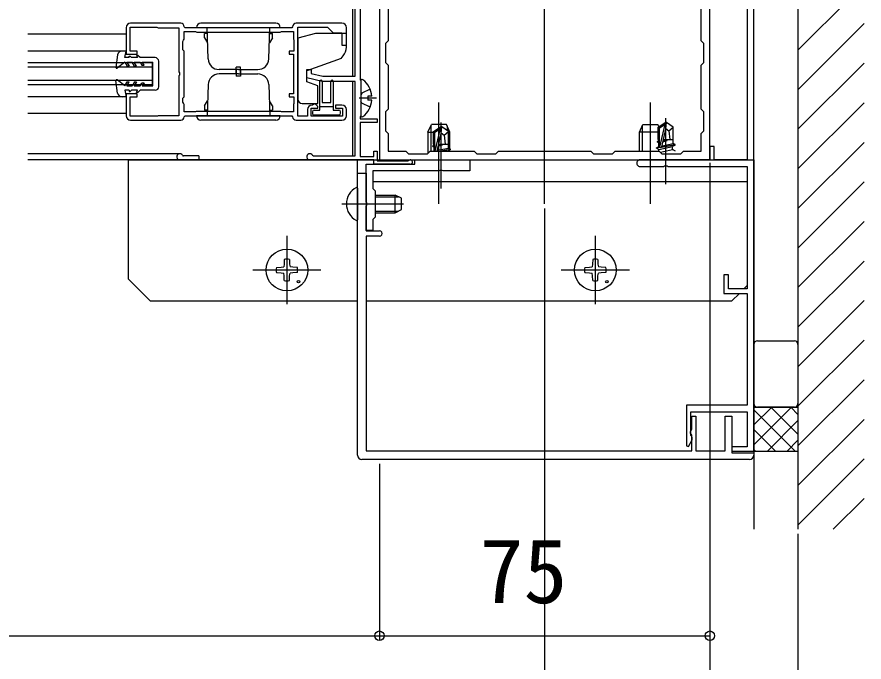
# Model space of a CAD drawing. Units: millimetres, scale not verified. Extents: x -875 to 875, y -1304 to 1297.
# Drawn here: x -330.3 to -138, y -1115.7 to -969.3 of the extents above; entities that cross this region are included whole.
import ezdxf
from ezdxf.enums import TextEntityAlignment as Align

# ---------------------------------------------------------------- set-up
doc = ezdxf.new("R2010")
doc.units = ezdxf.units.MM
doc.header["$LTSCALE"] = 8
for name, color, linetype in [('0-3_YKK_11', 7, 'Continuous'), ('0-4_YKK_12', 2, 'Continuous'), ('0-5_YKK_13', 4, 'Continuous'), ('0-7_YKK_D', 6, 'Continuous'), ('0-9_YSS_K', 3, 'Continuous')]:
    doc.layers.add(name, color=color, linetype=linetype)
doc.styles.add('ＭＳ ゴシック', font='')
doc.styles.get('ＭＳ ゴシック').set_extended_font_data('MS Gothic')

msp = doc.modelspace()

# ---------------------------------------------------------------- linework, layer by layer
at = {"layer": '0-3_YKK_11'}
for p, q in [((-163, -1067.8), (-163, -919.7)), ((-293.096, -970.699), (-304.496, -970.699)), ((-256.496, -970.699), (-266.896, -970.699)), ((-289.612, -972.649), (-289.446, -972.699)), ((-292.296, -991.899), (-292.096, -991.699)), ((-255.496, -991.699), (-255.496, -990.299)), ((-304.496, -992.699), (-293.096, -992.699)), ((-266.896, -992.699), (-256.496, -992.699)), ((-164, -1069.7), (-252, -1069.7))]:
    msp.add_line(p, q, dxfattribs=at)
for points in [[(-164, -918.7), (-167, -918.7), (-167, -919.7), (-164.5, -919.7), (-164.5, -948.5), (-168.8, -948.5), (-168.8, -945.3), (-169.8, -945.3), (-169.8, -949.5), (-164.5, -949.5), (-164.5, -1001.7), (-172, -1001.7), (-172, -998.7), (-173, -998.7), (-173, -1001.7), (-188.85, -1001.7)], [(-253.5, -982.7), (-253.5, -932.6)], [(-252.4, -952.7), (-252.4, -983.5), (-252.2, -983.7), (-252.2, -991.7), (-252.4, -991.9), (-252.4, -992.4), (-248.5, -992.4), (-248.5, -993.2), (-252.4, -993.2), (-252.4, -1000.9), (-249.3, -1000.9), (-249.3, -999.7), (-248.5, -999.7), (-248.5, -1001.9), (-241.529, -1001.9), (-241.331, -1001.825)], [(-246, -953.7), (-246, -974.7), (-246.6, -975.3), (-246.6, -979.6), (-246, -980.2), (-246, -990.2), (-246.6, -990.8), (-246.6, -995.1), (-246, -995.7), (-246, -999.7), (-242, -999.7), (-241.4, -1000.3), (-237.1, -1000.3), (-236.5, -999.7), (-226.5, -999.7), (-225.9, -1000.3), (-221.6, -1000.3), (-221, -999.7), (-200, -999.7), (-199.4, -1000.3), (-195.1, -1000.3), (-194.5, -999.7), (-184.5, -999.7)], [(-184.5, -999.7), (-183.9, -1000.3), (-179.6, -1000.3), (-179, -999.7), (-175, -999.7), (-175, -995.7), (-174.4, -995.1), (-174.4, -990.8), (-175, -990.2), (-175, -980.2), (-174.4, -979.6), (-174.4, -975.3), (-175, -974.7), (-175, -953.7)], [(-305.496, -971.699), (-305.496, -977.699), (-302.996, -977.699), (-302.996, -976.999), (-304.596, -976.999), (-304.596, -971.599), (-298.527, -971.599), (-298.362, -971.649), (-298.196, -971.699), (-293.496, -971.699), (-293.496, -981.741), (-293.376, -981.924), (-293.376, -982.474), (-293.496, -982.657), (-293.496, -991.699), (-298.196, -991.699), (-298.362, -991.749), (-298.527, -991.799), (-304.596, -991.799), (-304.596, -987.399), (-302.996, -987.399), (-302.996, -986.699), (-305.496, -986.699), (-305.496, -991.699)], [(-289.446, -972.699), (-270.546, -972.699), (-270.38, -972.649), (-270.214, -972.599), (-267.496, -972.599), (-267.496, -974.299), (-267.446, -974.465), (-267.396, -974.631), (-267.396, -976.999), (-268.496, -976.999), (-268.496, -977.699), (-267.496, -977.699), (-267.496, -986.699), (-268.496, -986.699), (-268.496, -987.399), (-267.396, -987.399), (-267.396, -988.767), (-267.446, -988.933), (-267.496, -989.099), (-267.496, -990.799), (-270.214, -990.799), (-270.38, -990.749), (-270.546, -990.699), (-289.446, -990.699), (-289.612, -990.749), (-289.777, -990.799), (-292.296, -990.799), (-292.296, -989.099), (-292.446, -988.839), (-292.596, -988.579), (-292.596, -987.699), (-292.296, -987.399), (-292.296, -976.999), (-292.596, -976.699), (-292.596, -974.819), (-292.446, -974.559), (-292.296, -974.299), (-292.296, -972.599), (-289.777, -972.599), (-289.612, -972.649)], [(-267.696, -971.499), (-267.896, -971.699), (-292.096, -971.699), (-292.296, -971.499)], [(-264.296, -990.299), (-264.296, -991.799), (-266.496, -991.799), (-266.496, -971.599), (-259.796, -971.599), (-258.496, -972.899), (-256.496, -972.899), (-256.496, -975.699), (-255.496, -975.699), (-255.496, -971.699)], [(-263.194, -1000.65), (-262.934, -1000.8), (-253.5, -1000.8), (-253.5, -983.9), (-261, -983.9), (-264.5, -983.1), (-264.5, -981.2), (-263.5, -981.2), (-263.5, -982.098), (-260.865, -982.7), (-253.5, -982.7)], [(-256.496, -989.299), (-257.996, -989.299), (-257.996, -989.999), (-256.396, -989.999), (-256.396, -991.799), (-263.496, -991.799), (-263.496, -989.999), (-261.996, -989.999), (-261.996, -989.599), (-262.172, -989.325), (-262.322, -989.175), (-262.596, -988.999), (-262.696, -988.999), (-262.956, -989.149), (-263.215, -989.299), (-263.296, -989.299)], [(-292.096, -991.699), (-267.896, -991.699), (-267.696, -991.899)], [(-241, -1002.7), (-249.3, -1002.7), (-249.3, -1001.7), (-263.8, -1001.7)], [(-188.85, -1003.2), (-183.458, -1003.2), (-183.275, -1003.08), (-182.725, -1003.08), (-182.542, -1003.2), (-164.5, -1003.2), (-164.5, -1031), (-168.8, -1031), (-168.8, -1027.8), (-169.8, -1027.8), (-169.8, -1032), (-164.5, -1032), (-164.5, -1057.4), (-178.3, -1057.4), (-178.3, -1066.63), (-177.855, -1066.749), (-177, -1065.268), (-177, -1064.7), (-177.18, -1064.425), (-177.3, -1064.242), (-177.3, -1058.9), (-164.5, -1058.9), (-164.5, -1066.8), (-168, -1066.8), (-168, -1067.8), (-163, -1067.8)], [(-253, -1068.7), (-253, -1004.7), (-251, -1004.7), (-251, -1017.8), (-248, -1017.8)], [(-248, -1019), (-251, -1019), (-251, -1067.7), (-177.1, -1067.7), (-177.1, -1064.158), (-177.22, -1063.975), (-177.4, -1063.7), (-177.4, -1063.32), (-177.1, -1062.8), (-177.1, -1059.9), (-176.2, -1059.9), (-176.2, -1067.7), (-169.5, -1067.7), (-169.5, -1059.9), (-168, -1059.9), (-168, -1068.2), (-163, -1068.2), (-163, -1068.7)]]:
    msp.add_lwpolyline(points, dxfattribs=at)
for points in [[(-173, -926.7), (-248, -926.7), (-248, -1001.7), (-173, -1001.7)], [(-234.458, -1004.2), (-249.5, -1004.2), (-249.5, -1008.2), (-249, -1008.7), (-249, -1014.7), (-249.5, -1015.2), (-249.5, -1017.7), (-251, -1017.7), (-251, -1012.158), (-250.88, -1011.975), (-250.88, -1011.425), (-251, -1011.242), (-251, -1002.7), (-240, -1002.7), (-240, -1001.7), (-227.5, -1001.7), (-227.5, -1004.2), (-233.542, -1004.2), (-233.725, -1004.08), (-234.275, -1004.08)]]:
    msp.add_lwpolyline(points, close=True, dxfattribs=at)
for centre, radius, start, end in [((-304.496, -971.699), 1, 90.00001, 179.99999), ((-293.096, -971.499), 0.8, 0.00001, 89.99999), ((-266.896, -971.499), 0.8, 90.00001, 179.99999), ((-256.496, -971.699), 1, 0.00001, 89.99999), ((-263.296, -990.299), 1, 90.00001, 179.99999), ((-256.496, -990.299), 1, 0.00001, 89.99999), ((-304.496, -991.699), 1, 180.00001, 269.99999), ((-293.096, -991.899), 0.8, 270.00001, 359.99999), ((-266.896, -991.899), 0.8, 180.00001, 269.99999), ((-256.496, -991.699), 1, 270.00001, 359.99999), ((-263.8, -1001), 0.7, 30, 269.99999), ((-241, -1002.2), 0.5, 270, 131.40963), ((-188.85, -1002.45), 0.75, 89.99999, 270.00001), ((-248, -1018.4), 0.6, 269.99999, 90.00001), ((-252, -1068.7), 1, 180.00001, 269.99999), ((-164, -1068.7), 1, 270.00001, 359.99999)]:
    msp.add_arc(centre, radius, start, end, dxfattribs=at)
at = {"layer": '0-4_YKK_12'}
for p, q in [((-210.5, -1011.7), (-210.5, -916.7)), ((-305.501, -973.199), (-327.775, -973.199)), ((-306.426, -976.999), (-327.775, -976.999)), ((-299.501, -980.699), (-327.775, -980.699)), ((-299.501, -983.699), (-327.775, -983.699)), ((-254, -1000.8), (-254, -983.9)), ((-299.501, -984.699), (-327.775, -984.699)), ((-306.426, -987.399), (-327.775, -987.399)), ((-234.5, -1011.7), (-234.5, -988.7)), ((-186.5, -1011.7), (-186.5, -988.7)), ((-305.501, -991.199), (-327.775, -991.199)), ((-234, -1008.2), (-234, -993.2)), ((-183, -1007.2), (-183, -992.2)), ((-293.3, -1000.3), (-327.775, -1000.3)), ((-254, -1001.7), (-327.775, -1001.7)), ((-289, -1000.8), (-292.434, -1000.8)), ((-289, -1000.8), (-289, -1001.7)), ((-253, -1006.7), (-253, -1001.7)), ((-164.5, -1006.7), (-249.5, -1006.7)), ((-163, -1006.7), (-163, -1042.8)), ((-256.5, -1011.7), (-242.512, -1011.7)), ((-269, -1018.965), (-269, -1034.435)), ((-199, -1018.965), (-199, -1034.435)), ((-261.265, -1026.7), (-276.735, -1026.7)), ((-191.265, -1026.7), (-206.735, -1026.7)), ((-163, -1042.8), (-163, -1067.8)), ((-163, -1067.8), (-163, -1085.545))]:
    msp.add_line(p, q, dxfattribs=at)
for points in [[(-254, -982.7), (-254, -964), (-254, -932.6)], [(-299.501, -984.699), (-299.501, -979.699), (-327.775, -979.699)]]:
    msp.add_lwpolyline(points, dxfattribs=at)
for centre, radius, start in [((-293.3, -1001), 0.7, 30), ((-292.434, -1000.5), 0.3, 210)]:
    msp.add_arc(centre, radius, start, 270, dxfattribs=at)
at = {"layer": '0-5_YKK_13'}
for p, q in [((-271.501, -970.699), (-288.501, -970.699)), ((-270.501, -971.699), (-289.501, -971.699)), ((-286.882, -978.786), (-287.129, -971.699)), ((-273.12, -978.786), (-272.872, -971.699)), ((-287.701, -973.997), (-287.701, -972.999)), ((-287.119, -972.999), (-287.701, -972.999)), ((-287.701, -973.997), (-287.051, -975.123)), ((-272.301, -973.997), (-272.951, -975.123)), ((-272.883, -972.999), (-272.301, -972.999)), ((-272.301, -973.997), (-272.301, -972.999)), ((-266.501, -974.071), (-266.501, -987.899)), ((-255.501, -976.138), (-255.501, -972.999)), ((-307.417, -977.867), (-307.8, -980.732)), ((-304.801, -978.499), (-305.801, -978.499)), ((-304.301, -978.499), (-304.601, -978.199)), ((-302.878, -978.499), (-304.301, -978.499)), ((-303.167, -977.999), (-302.878, -978.499)), ((-302.801, -977.999), (-303.167, -977.999)), ((-302.301, -978.499), (-302.801, -977.999)), ((-298.9, -978.499), (-302.301, -978.499)), ((-256.701, -978.66), (-264.501, -981.499)), ((-256.701, -978.66), (-256.203, -978.066)), ((-305.801, -979.499), (-307.559, -980.868)), ((-305.801, -979.499), (-305.281, -980.399)), ((-305.339, -979.499), (-304.101, -979.499)), ((-305.339, -979.499), (-304.819, -980.399)), ((-305.281, -980.399), (-304.819, -980.399)), ((-303.581, -980.399), (-304.101, -979.499)), ((-303.119, -980.399), (-303.639, -979.499)), ((-303.639, -979.499), (-302.301, -979.499)), ((-303.581, -980.399), (-303.119, -980.399)), ((-302.301, -979.499), (-301.897, -980.199)), ((-301.897, -980.199), (-301.435, -980.199)), ((-301.435, -980.199), (-301.839, -979.499)), ((-301.839, -979.499), (-299.4, -979.499)), ((-299.394, -984.899), (-299.4, -979.499)), ((-298.094, -985.098), (-298.1, -979.298)), ((-280.001, -981.199), (-284.383, -981.199)), ((-280.001, -982.199), (-284.383, -982.199)), ((-279.501, -980.699), (-280.501, -980.699)), ((-280.501, -982.199), (-280.501, -980.699)), ((-280.501, -981.199), (-280.501, -982.699)), ((-280.001, -981.199), (-275.618, -981.199)), ((-280.001, -982.199), (-275.618, -982.199)), ((-279.501, -982.199), (-279.501, -980.699)), ((-279.501, -981.199), (-279.501, -982.699)), ((-307.417, -986.531), (-307.8, -983.666)), ((-305.801, -984.899), (-307.559, -983.53)), ((-305.801, -984.899), (-305.281, -983.999)), ((-305.339, -984.899), (-304.819, -983.999)), ((-305.281, -983.999), (-304.819, -983.999)), ((-303.581, -983.999), (-304.101, -984.899)), ((-303.119, -983.999), (-303.639, -984.899)), ((-303.581, -983.999), (-303.119, -983.999)), ((-302.301, -984.899), (-301.897, -984.199)), ((-301.897, -984.199), (-301.435, -984.199)), ((-301.435, -984.199), (-301.839, -984.899)), ((-279.501, -982.699), (-280.501, -982.699)), ((-261.501, -990.399), (-261.501, -983.849)), ((-261.001, -983.833), (-261.001, -988.699)), ((-259.001, -988.699), (-259.001, -983.849)), ((-258.501, -983.871), (-258.501, -990.399)), ((-252.2, -983.724), (-252.2, -991.676)), ((-304.801, -985.899), (-305.801, -985.899)), ((-305.339, -984.899), (-304.101, -984.899)), ((-304.301, -985.899), (-304.601, -986.199)), ((-302.878, -985.899), (-304.301, -985.899)), ((-303.639, -984.899), (-302.301, -984.899)), ((-303.167, -986.399), (-302.878, -985.899)), ((-302.301, -985.899), (-302.801, -986.399)), ((-298.894, -985.899), (-302.301, -985.899)), ((-301.839, -984.899), (-299.394, -984.899)), ((-286.882, -984.612), (-287.129, -991.699)), ((-273.12, -984.612), (-272.872, -991.699)), ((-262.001, -988.899), (-262.001, -984.909)), ((-302.801, -986.399), (-303.167, -986.399)), ((-287.701, -989.401), (-287.051, -988.275)), ((-272.301, -989.401), (-272.951, -988.275)), ((-248.7, -987.7), (-252.6, -987.7)), ((-249.717, -988.125), (-250.6, -988.125)), ((-287.701, -989.401), (-287.701, -990.399)), ((-272.301, -989.401), (-272.301, -990.399)), ((-265.501, -988.899), (-262.001, -988.899)), ((-258.501, -989.699), (-261.501, -989.699)), ((-261.001, -988.699), (-259.001, -988.699)), ((-251.988, -988.845), (-252.2, -988.447)), ((-250.123, -989.775), (-251.988, -988.845)), ((-270.501, -991.699), (-289.501, -991.699)), ((-287.119, -990.399), (-287.701, -990.399)), ((-272.883, -990.399), (-272.301, -990.399)), ((-263.201, -990.799), (-263.201, -991.099)), ((-262.801, -990.399), (-261.501, -990.399)), ((-262.801, -991.499), (-257.201, -991.499)), ((-258.501, -990.399), (-257.201, -990.399)), ((-256.801, -991.099), (-256.801, -990.799)), ((-271.501, -992.699), (-288.501, -992.699)), ((-237, -995.4), (-236.2, -993.7)), ((-236.346, -994.01), (-236.346, -999.7)), ((-232.8, -993.7), (-236.2, -993.7)), ((-232, -995.4), (-232.8, -993.7)), ((-232.654, -994.01), (-232.654, -995.007)), ((-189, -995.4), (-188.2, -993.7)), ((-188.346, -994.01), (-188.346, -999.7)), ((-188.2, -993.7), (-184.8, -993.7)), ((-184.581, -994.165), (-184.8, -993.7)), ((-184.7, -994.245), (-183.15, -993.2)), ((-184.654, -994.01), (-184.654, -994.215)), ((-184.343, -998.81), (-183.15, -993.562)), ((-182.85, -993.2), (-183.15, -993.2)), ((-183.15, -993.562), (-183.15, -993.2)), ((-183, -994.706), (-183, -993.2)), ((-183, -994.706), (-182.85, -993.2)), ((-181.3, -994.245), (-182.85, -993.2)), ((-237, -995.4), (-237, -1000.2)), ((-237, -995.4), (-235.7, -995.4)), ((-235.7, -995.245), (-234.15, -994.2)), ((-235.7, -998.1), (-235.7, -995.245)), ((-235.7, -995.245), (-235.4, -995.405)), ((-235.318, -999.7), (-234.15, -994.562)), ((-234.908, -999.7), (-234, -995.706)), ((-233.85, -994.2), (-234.15, -994.2)), ((-234.15, -994.562), (-234.15, -994.2)), ((-234, -995.706), (-234, -994.2)), ((-234, -995.706), (-233.85, -994.2)), ((-232.3, -995.245), (-233.85, -994.2)), ((-233.3, -996.1), (-232.3, -995.245)), ((-232.3, -998.1), (-232.3, -995.245)), ((-232.3, -995.4), (-232, -995.4)), ((-232, -999.7), (-232, -995.4)), ((-189, -999.7), (-189, -995.4)), ((-184.7, -995.4), (-189, -995.4)), ((-184.7, -997.1), (-184.7, -994.245)), ((-184.7, -994.245), (-184.4, -994.405)), ((-183.91, -998.707), (-183, -994.706)), ((-182.3, -995.1), (-181.3, -994.245)), ((-181.3, -997.1), (-181.3, -994.245)), ((-184.9, -997.55), (-184.68, -997.423)), ((-184.9, -997.55), (-184.4, -997.467)), ((-184.9, -997.65), (-184.9, -997.55)), ((-184.4, -997.567), (-184.9, -997.65)), ((-184.9, -997.65), (-184.55, -997.852)), ((-184.7, -997.1), (-184.4, -997.1)), ((-184.68, -997.423), (-184.68, -997.1)), ((-184.68, -997.423), (-184.4, -997.389)), ((-184.55, -997.852), (-184.4, -997.806)), ((-184.55, -998.632), (-184.55, -997.852)), ((-183.652, -997.576), (-182.7, -997.283)), ((-182.7, -997.283), (-183.621, -997.437)), ((-183.597, -997.333), (-182.7, -997.183)), ((-183.588, -997.291), (-182.7, -997.183)), ((-183.544, -997.1), (-181.3, -997.1)), ((-182.7, -997.283), (-182.7, -997.183)), ((-181.32, -998.008), (-181.32, -997.1)), ((-235.9, -998.55), (-235.68, -998.423)), ((-235.9, -998.55), (-235.4, -998.467)), ((-235.9, -998.65), (-235.9, -998.55)), ((-235.4, -998.567), (-235.9, -998.65)), ((-235.9, -998.65), (-235.55, -998.852)), ((-235.7, -998.1), (-235.4, -998.1)), ((-235.68, -998.423), (-235.68, -998.1)), ((-235.68, -998.423), (-235.4, -998.389)), ((-235.667, -999.7), (-235.55, -999.632)), ((-235.55, -998.852), (-235.4, -998.806)), ((-235.55, -999.632), (-235.55, -998.852)), ((-235.55, -999.632), (-235.4, -999.603)), ((-234.862, -999.499), (-232.32, -999.008)), ((-234.652, -998.576), (-233.7, -998.283)), ((-233.7, -998.283), (-234.621, -998.437)), ((-234.6, -999.7), (-231.9, -999.25)), ((-234.597, -998.333), (-233.7, -998.183)), ((-234.588, -998.291), (-233.7, -998.183)), ((-234.544, -998.1), (-232.3, -998.1)), ((-231.9, -999.35), (-234, -999.7)), ((-233.7, -998.283), (-233.7, -998.183)), ((-231.9, -999.35), (-232.45, -999.668)), ((-232.45, -999.7), (-232.45, -999.668)), ((-232.32, -999.008), (-232.32, -998.1)), ((-231.9, -999.25), (-232.32, -999.008)), ((-231.9, -999.35), (-231.9, -999.25)), ((-185.1, -998.95), (-184.55, -998.632)), ((-185.1, -998.95), (-184.332, -998.822)), ((-184.186, -998.898), (-185.1, -999.05)), ((-185.1, -999.05), (-185.1, -998.95)), ((-185.1, -999.05), (-184.55, -999.368)), ((-184.55, -998.632), (-184.4, -998.603)), ((-184.55, -999.368), (-181.45, -998.668)), ((-184.55, -999.7), (-184.55, -999.368)), ((-184.238, -999.962), (-181.45, -999.332)), ((-180.9, -998.35), (-184.04, -998.873)), ((-183.926, -998.754), (-180.9, -998.25)), ((-183.862, -998.499), (-181.32, -998.008)), ((-180.9, -998.35), (-181.45, -998.668)), ((-181.45, -999.332), (-181.45, -998.668)), ((-180.77, -999.725), (-181.45, -999.332)), ((-180.9, -998.25), (-181.32, -998.008)), ((-180.9, -998.35), (-180.9, -998.25)), ((-305, -1001.7), (-163, -1001.7)), ((-305, -1001.7), (-305, -1028.7)), ((-163, -1001.7), (-163, -1028.7)), ((-253, -1008.104), (-253, -1015.296)), ((-249, -1009.7), (-244.4, -1009.7)), ((-249, -1010.079), (-243.642, -1010.079)), ((-244.4, -1013.7), (-244.4, -1009.7)), ((-243, -1010.4), (-244.4, -1009.7)), ((-243, -1013), (-243, -1010.4)), ((-244.4, -1013.7), (-243, -1013)), ((-249, -1013.321), (-243.642, -1013.321)), ((-249, -1013.7), (-244.4, -1013.7)), ((-269.593, -1024.323), (-269.611, -1025.362)), ((-268.407, -1024.323), (-268.389, -1025.362)), ((-199.593, -1024.323), (-199.611, -1025.362)), ((-198.407, -1024.323), (-198.389, -1025.362)), ((-271.377, -1026.107), (-270.338, -1026.089)), ((-270.338, -1026.089), (-269.73, -1025.97)), ((-269.611, -1025.362), (-269.73, -1025.97)), ((-268.389, -1025.362), (-268.27, -1025.97)), ((-267.662, -1026.089), (-268.27, -1025.97)), ((-266.623, -1026.107), (-267.662, -1026.089)), ((-201.377, -1026.107), (-200.338, -1026.089)), ((-200.338, -1026.089), (-199.73, -1025.97)), ((-199.611, -1025.362), (-199.73, -1025.97)), ((-198.389, -1025.362), (-198.27, -1025.97)), ((-197.662, -1026.089), (-198.27, -1025.97)), ((-196.623, -1026.107), (-197.662, -1026.089)), ((-271.373, -1027.293), (-270.338, -1027.311)), ((-270.338, -1027.311), (-269.73, -1027.43)), ((-269.611, -1028.038), (-269.73, -1027.43)), ((-269.593, -1029.077), (-269.611, -1028.038)), ((-268.407, -1029.077), (-268.389, -1028.038)), ((-268.389, -1028.038), (-268.27, -1027.43)), ((-267.662, -1027.311), (-268.27, -1027.43)), ((-266.623, -1027.293), (-267.662, -1027.311)), ((-201.373, -1027.293), (-200.338, -1027.311)), ((-200.338, -1027.311), (-199.73, -1027.43)), ((-199.611, -1028.038), (-199.73, -1027.43)), ((-199.593, -1029.077), (-199.611, -1028.038)), ((-198.407, -1029.077), (-198.389, -1028.038)), ((-198.389, -1028.038), (-198.27, -1027.43)), ((-197.662, -1027.311), (-198.27, -1027.43)), ((-196.623, -1027.293), (-197.662, -1027.311)), ((-300, -1033.7), (-305, -1028.7)), ((-164.5, -1030.2), (-165.3, -1031)), ((-166.3, -1032), (-168, -1033.7)), ((-300, -1033.7), (-253, -1033.7)), ((-251, -1033.7), (-168, -1033.7)), ((-163, -1057), (-163, -1043.6)), ((-162.2, -1042.8), (-153.8, -1042.8)), ((-153, -1043.6), (-153, -1057)), ((-163, -1057.8), (-153, -1057.8)), ((-163, -1061.869), (-158.931, -1057.8)), ((-163, -1066.359), (-154.441, -1057.8)), ((-153.635, -1067.8), (-163, -1058.435)), ((-153.8, -1057.8), (-162.2, -1057.8)), ((-153, -1063.945), (-159.145, -1057.8)), ((-153, -1059.455), (-154.655, -1057.8)), ((-159.951, -1067.8), (-153, -1060.849)), ((-158.125, -1067.8), (-163, -1062.925)), ((-155.461, -1067.8), (-153, -1065.339)), ((-163.3, -1067.8), (-153, -1067.8)), ((-162.616, -1067.8), (-163, -1067.416))]:
    msp.add_line(p, q, dxfattribs=at)
for points in [[(-255.501, -972.999), (-262.501, -972.999), (-266.501, -974.071)], [(-305.801, -978.499), (-305.501, -976.999), (-306.426, -976.999)], [(-304.801, -978.499), (-304.801, -978.199), (-304.601, -978.199)], [(-262.001, -984.909), (-264.501, -983.999), (-264.501, -981.499)], [(-305.801, -985.899), (-305.501, -987.399), (-306.426, -987.399)], [(-304.801, -985.899), (-304.801, -986.199), (-304.601, -986.199)], [(-250.123, -985.625), (-251.988, -986.555), (-252.2, -986.953)], [(-249.717, -987.275), (-250.6, -987.275), (-250.6, -988.125)], [(-184.4, -998.652), (-184.4, -994.405), (-183.15, -993.562)], [(-235.4, -999.652), (-235.4, -995.405), (-234.15, -994.562)], [(-234, -995.599), (-233.3, -996.1), (-233.1, -998.1)], [(-183, -994.599), (-182.3, -995.1), (-182.1, -997.1)]]:
    msp.add_lwpolyline(points, dxfattribs=at)
for centre, radius in [((-269, -1026.7), 4.735), ((-199, -1026.7), 4.735), ((-266.359, -1029.341), 0.3), ((-196.359, -1029.341), 0.3)]:
    msp.add_circle(centre, radius, dxfattribs=at)
for centre, radius, start, end in [((-288.501, -971.699), 1, 90, 180), ((-271.501, -971.699), 1, 0, 90), ((-258.501, -976.138), 3, 320, 0), ((-306.426, -977.999), 1, 89.99913, 172.39611), ((-298.9, -979.299), 0.8, 0.05935, 90), ((-284.383, -978.699), 2.5, 182, 270), ((-275.618, -978.699), 2.5, 270, 358), ((-307.651, -980.749), 0.15, 173.45688, 307.90462), ((-284.383, -984.699), 2.5, 90, 178), ((-275.618, -984.699), 2.5, 2, 90), ((-307.651, -983.649), 0.15, 52.09538, 186.54312), ((-261.25, -983.849), 0.25, 0.0035, 180), ((-258.75, -983.849), 0.251, 0.0035, 180), ((-251.926, -983.724), 0.274, 52.28591, 180), ((-255, -987.7), 5.3, 4.59941, 52.28591), ((-298.894, -985.099), 0.8, 270, 0.05935), ((-306.426, -986.399), 1, 187.60389, 270.00087), ((-265.501, -987.899), 1, 180, 270), ((-255, -987.7), 5.3, 307.71409, 355.40059), ((-288.501, -991.699), 1, 180, 270), ((-271.501, -991.699), 1, 270, 0), ((-262.801, -990.799), 0.4, 90, 179.99782), ((-262.801, -991.099), 0.4, 179.99782, 270), ((-257.201, -990.799), 0.4, 0, 90), ((-257.201, -991.099), 0.4, 270, 0), ((-251.926, -991.676), 0.274, 180, 307.71409), ((-235.152, -999.652), 0.248, 180, 191.22146), ((-184.152, -998.652), 0.248, 180, 347.19096), ((-251.3, -1011.7), 4.2, 117.28096, 242.71904), ((-253.154, -1008.104), 0.154, 0, 117.28096), ((-253.154, -1015.296), 0.154, 242.71904, 0), ((-269, -1026.7), 2.45, 75.9892, 104.0108), ((-199, -1026.7), 2.45, 75.9892, 104.0108), ((-269, -1026.7), 2.45, 165.9892, 194.0108), ((-269, -1026.7), 2.45, 345.9892, 14.0108), ((-199, -1026.7), 2.45, 165.9892, 194.0108), ((-199, -1026.7), 2.45, 345.9892, 14.0108), ((-269, -1026.7), 2.45, 255.9892, 284.0108), ((-199, -1026.7), 2.45, 255.9892, 284.0108), ((-162.2, -1043.6), 0.8, 90, 180), ((-153.8, -1043.6), 0.8, 360, 90), ((-162.2, -1057), 0.8, 180, 270), ((-153.8, -1057), 0.8, 270, 360)]:
    msp.add_arc(centre, radius, start, end, dxfattribs=at)
at = {"layer": '0-7_YKK_D'}
for p, q in [((-173, -1002.4), (-173, -1190.7)), ((-173, -1002.4), (-173, -1190.7)), ((-173, -1002.4), (-173, -1110.7)), ((-210.5, -1012.7), (-210.5, -1190.7)), ((-210.5, -1012.7), (-210.5, -1190.7)), ((-248, -1070.7), (-248, -1110.7)), ((-248, -1070.7), (-248, -1110.7)), ((-153, -1086.545), (-153, -1190.7)), ((-650, -1109.7), (-248, -1109.7)), ((-248, -1109.7), (-173, -1109.7))]:
    msp.add_line(p, q, dxfattribs=at)
for centre in [(-248, -1109.7), (-248, -1109.7), (-173, -1109.7)]:
    msp.add_circle(centre, 1.075, dxfattribs=at)
at = {"layer": '0-9_YSS_K'}
for p, q in [((-153, -887.325), (-153, -1085.545)), ((-153, -976.807), (-138, -961.807)), ((-153, -985.788), (-138, -970.788)), ((-153, -994.768), (-138, -979.768)), ((-153, -1003.748), (-138, -988.748)), ((-153, -1012.728), (-138, -997.728)), ((-153, -1021.709), (-138, -1006.709)), ((-153, -1030.689), (-138, -1015.689)), ((-153, -1039.669), (-138, -1024.669)), ((-153, -1048.649), (-138, -1033.649)), ((-153, -1057.63), (-138, -1042.63)), ((-153, -1066.61), (-138, -1051.61)), ((-153, -1075.59), (-138, -1060.59)), ((-153, -1084.571), (-138, -1069.571)), ((-144.994, -1085.545), (-138, -1078.551))]:
    msp.add_line(p, q, dxfattribs=at)

# ---------------------------------------------------------------- texts
at = {"layer": '0-7_YKK_D', "style": 'ＭＳ ゴシック'}
msp.add_text('75', height=14.66, dxfattribs=at).set_placement((-225.273, -1106.7), align=Align.BOTTOM_LEFT)

doc.saveas('drawing.dxf')
